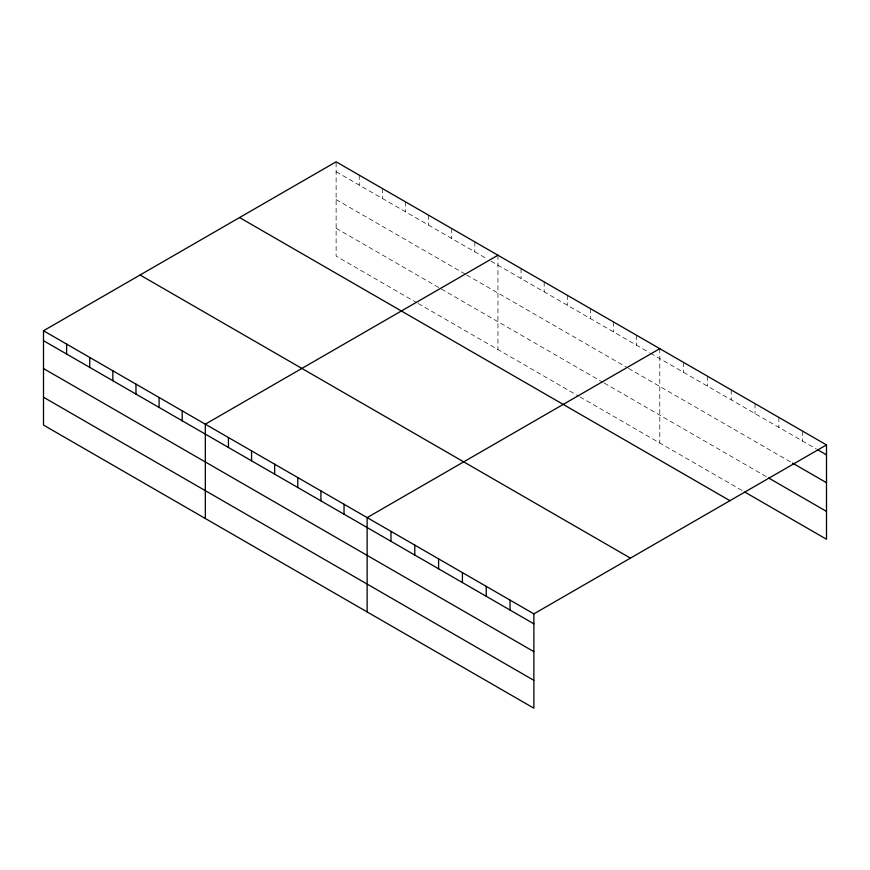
<?xml version="1.0" encoding="UTF-8"?>
<svg xmlns="http://www.w3.org/2000/svg" width="870" height="870" viewBox="0 0 870 870"><rect width="100%" height="100%" fill="white"/><g stroke="black" fill="none" stroke-linecap="round" stroke-linejoin="round"><path stroke-width="0.65" stroke-dasharray="4.35 3.26" d="M336.124 171.749L486.395 258.499M491.017 261.174L649.368 352.589M650.532 353.263L816.288 448.963M336.124 199.589L465.591 274.333M466.744 275.007L627.411 367.76M628.564 368.434L791.341 462.405M336.124 228.288L440.155 288.34M441.318 289.014L603.138 382.441M604.291 383.104L766.383 476.695M417.045 302.847L336.124 256.128L336.124 161.809M418.198 303.51L578.865 396.274M580.018 396.937L742.567 490.789M802.684 431.172L802.684 441.112M778.867 417.415L778.867 427.355M755.051 403.669L755.051 413.609M731.224 389.912L731.224 399.852M707.408 376.166L707.408 386.106M683.592 362.409L683.592 372.349M659.775 348.663L659.775 442.982M636.655 335.32L636.655 345.249M613.535 321.965L613.535 331.905M590.425 308.622L590.425 318.561M567.305 295.278L567.305 305.218M544.185 281.934L544.185 291.863M521.065 268.58L521.065 278.52M497.955 255.236L497.955 349.555M474.835 241.893L474.835 251.821M451.715 228.538L451.715 238.478M428.595 215.194L428.595 225.134M405.485 201.851L405.485 211.791M382.365 188.496L382.365 198.436M359.245 175.153L359.245 185.092"/><path stroke-width="1.3" d="M43.5 330.752L533.875 613.872L533.875 708.191L43.5 425.082L43.5 330.752L336.124 161.809L826.5 444.918L826.5 539.248L744.84 492.094M497.955 255.236L205.32 424.179L205.32 518.509M659.775 348.663L367.14 517.606L367.14 611.936M533.875 613.872L826.5 444.918M817.43 449.616L826.5 454.858M792.472 463.057L826.5 482.709M768.656 478L826.5 511.397M239.565 217.565L729.93 500.674M140.07 275.007L630.435 558.116M43.5 340.692L533.875 623.812M43.5 368.543L533.875 651.652M43.5 397.231L533.875 680.34M510.048 600.115L510.048 610.055M486.232 586.369L486.232 596.309M462.416 572.612L462.416 582.552M438.6 558.866L438.6 568.806M414.783 545.109L414.783 555.049M390.967 531.363L390.967 541.303M344.031 504.263L344.031 514.203M320.91 490.919L320.91 500.859M297.79 477.576L297.79 487.504M274.67 464.221L274.67 474.161M251.56 450.877L251.56 460.817M228.44 437.534L228.44 447.463M182.2 410.836L182.2 420.775M159.09 397.492L159.09 407.432M135.97 384.148L135.97 394.077M112.85 370.794L112.85 380.734M89.73 357.45L89.73 367.39M66.62 344.107L66.62 354.036"/></g></svg>
